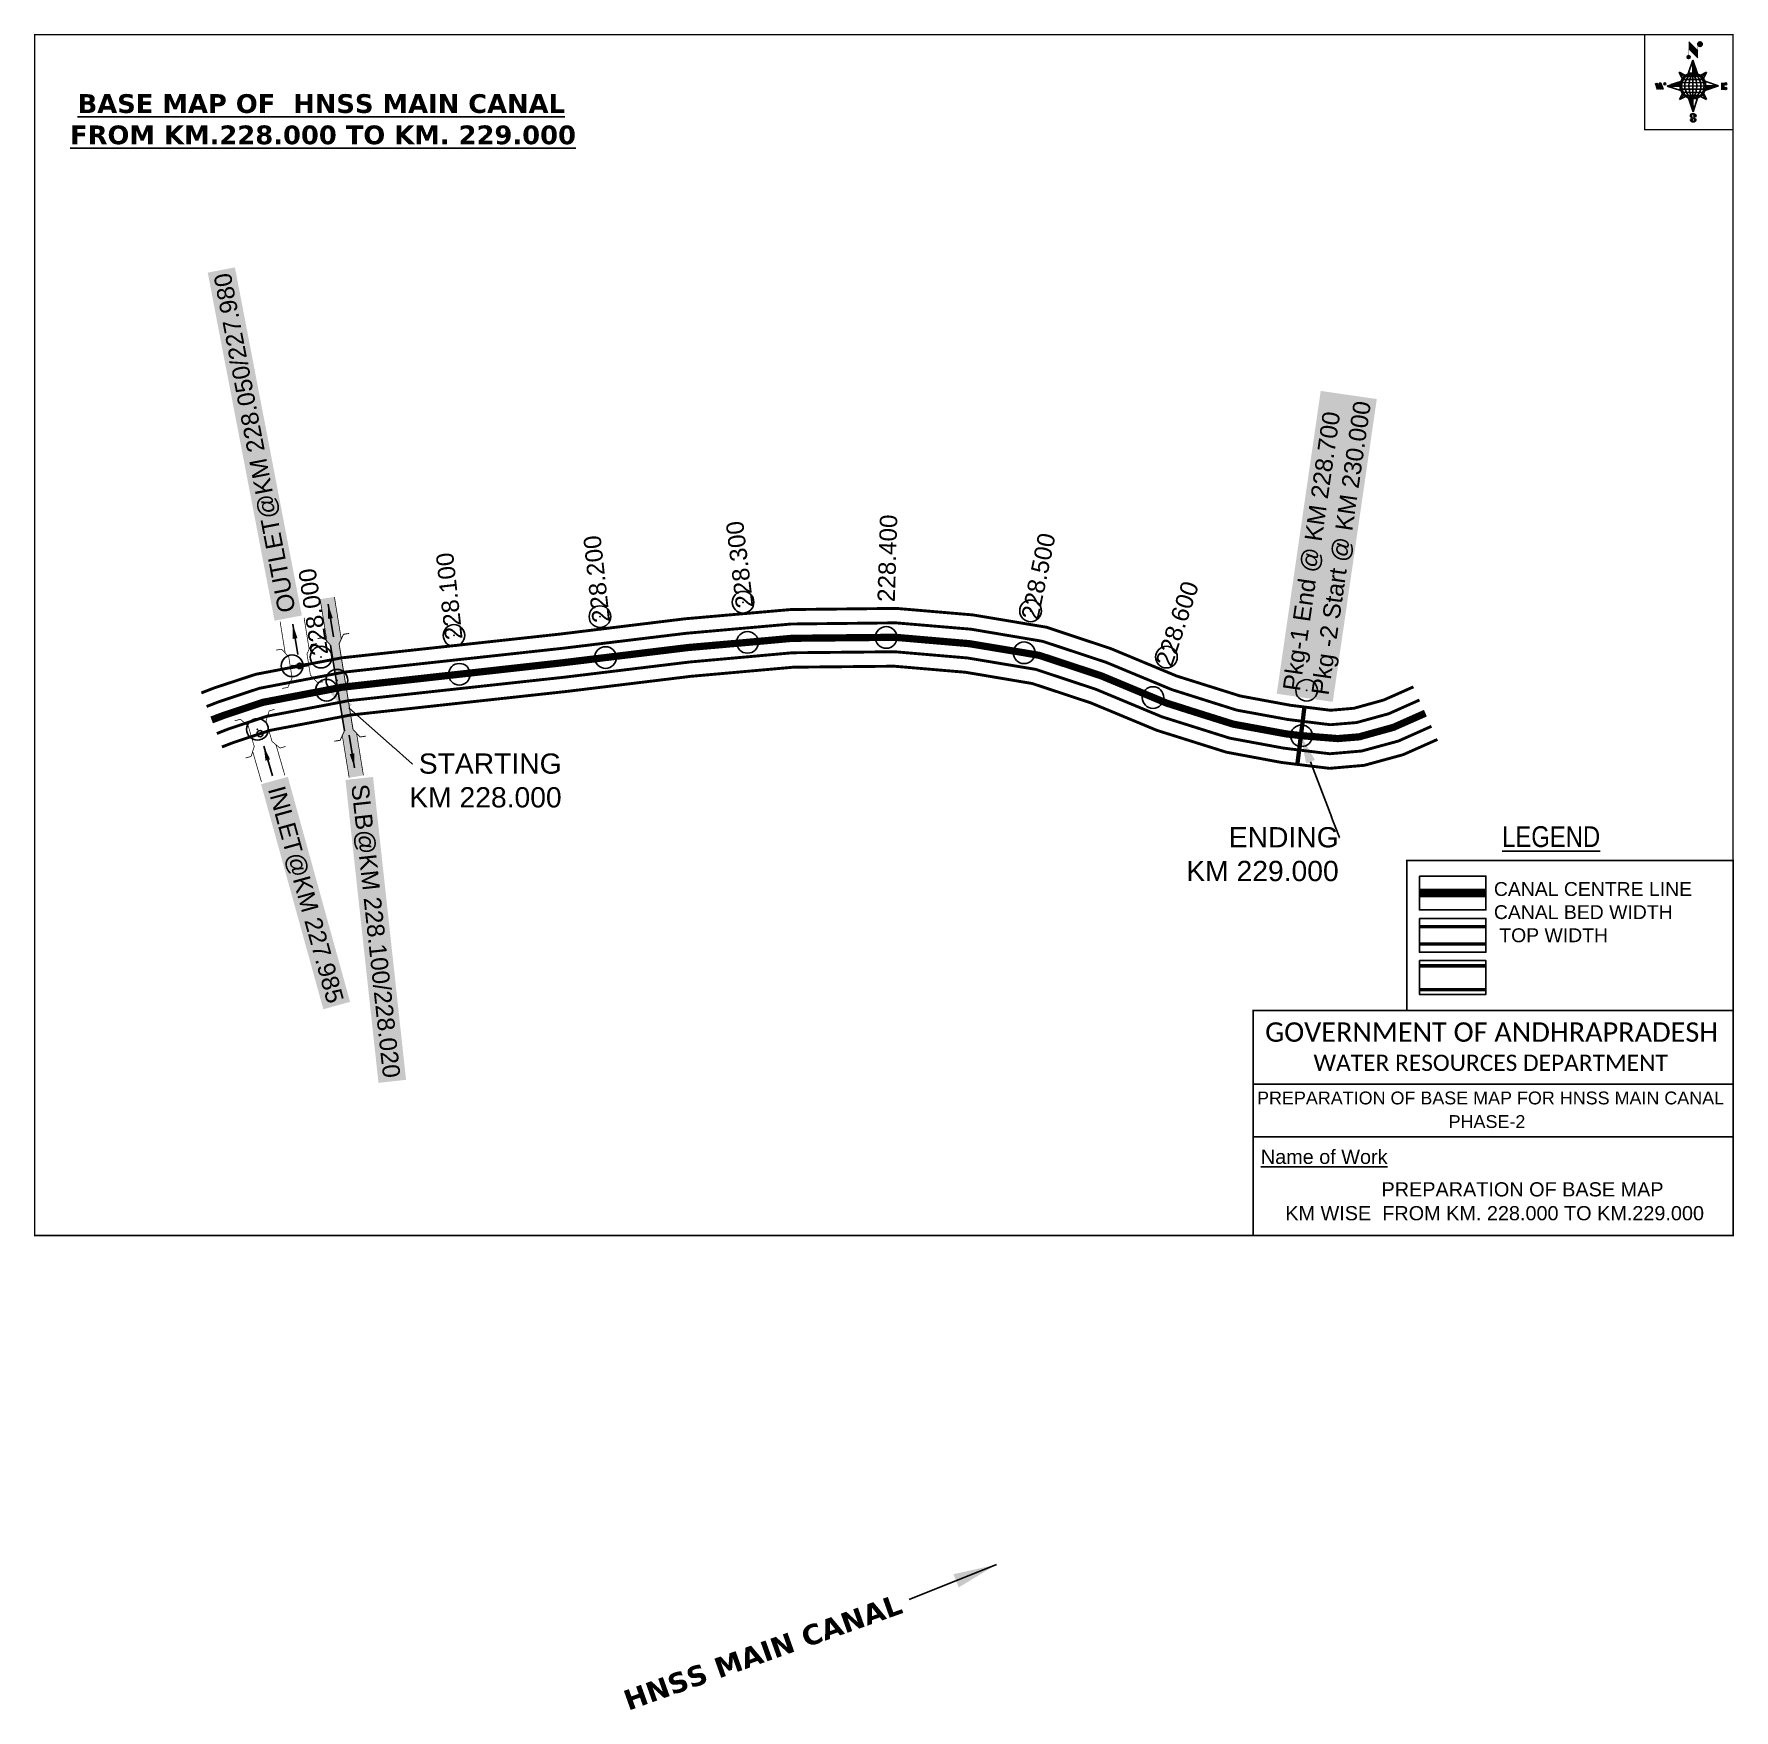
# Model space of a CAD drawing. Header units: inches. Extents: x 750442 to 751619, y 1628387 to 1629547.
import ezdxf
from ezdxf import colors
from ezdxf.entities.mleader import LeaderData, LeaderLine
from ezdxf.enums import TextEntityAlignment as Align
from ezdxf.math import Vec2, Vec3

# ---------------------------------------------------------------- set-up
doc = ezdxf.new("R2010")
doc.units = ezdxf.units.IN
doc.header["$LTSCALE"] = 15
doc.header["$MEASUREMENT"] = 0
doc.header["$PDMODE"] = 32
doc.header["$PDSIZE"] = 15
doc.linetypes.add('ACAD_ISO02W100', pattern=[15, 12, -3])
doc.linetypes.add('HIDDEN2', pattern=[0.1875, 0.125, -0.0625])
for name, color, linetype in [('AQUADUCT', 1, 'Continuous'), ('bord', 1, 'Continuous'), ('CANAL1', 7, 'Continuous'), ('CSMark', 72, 'Continuous'), ('DCBMS', 232, 'Continuous'), ('PAGE', 7, 'Continuous'), ('STRUCTURE', 5, 'Continuous'), ('TEXT', 6, 'Continuous')]:
    doc.layers.add(name, color=color, linetype=linetype)
doc.styles.add('ARIALN', font='ARIALN.TTF')
doc.styles.get("Standard").update_dxf_attribs({"font": 'arial.ttf'})
doc.dimstyles.get("Standard").update_dxf_attribs({"dimtxt": 20, "dimasz": 0.18, "dimexe": 0.18, "dimexo": 0.0625, "dimgap": 0.09, "dimtad": 0, "dimtih": 1, "dimtoh": 1, "dimdec": 4, "dimzin": 0, "dimdsep": 46, "dimtxsty": 'Standard', "dimcen": 0.09, "dimadec": 0, "dimazin": 0, "dimtfac": 1, "dimtdec": 4, "dimtofl": 0, "dimtmove": 0, "dimatfit": 3, "dimfxl": 1, "dimtolj": 1, "dimtzin": 0, "dimarcsym": 0})
pattern_1 = [(267.297113149, (-8720374.938, 50637915.138), (10.5367255337, -0.497431438), [])]
pattern_2 = [(357.297113149, (-8720374.938, 50637915.138), (0.497431438, 10.5367255337), [])]

# ---------------------------------------------------------------- blocks, each defined once
blk = doc.blocks.new('*X26')
at = {"color": 0, "linetype": 'Continuous'}
for p, q in [((6321.6, 240.5), (6322.3, 241.2)), ((6321.6, 240.3), (6322.3, 241)), ((6321.6, 240.1), (6322.3, 240.8)), ((6321.6, 239.9), (6322.4, 240.7)), ((6321.6, 239.8), (6322.4, 240.6)), ((6321.6, 239.6), (6322.5, 240.5)), ((6321.6, 239.4), (6322.5, 240.3)), ((6321.6, 239.2), (6322.6, 240.2)), ((6321.7, 239.1), (6322.6, 240.1)), ((6321.8, 240.8), (6322.4, 241.4)), ((6321.8, 239), (6322.7, 240)), ((6321.8, 239), (6322.8, 239.9)), ((6321.9, 238.9), (6322.9, 239.8)), ((6322, 238.8), (6323, 239.7)), ((6322.1, 241.3), (6322.4, 241.6)), ((6322.1, 238.7), (6323.1, 239.6)), ((6322.2, 238.6), (6323.1, 239.6)), ((6322.3, 238.5), (6323.2, 239.5)), ((6322.4, 238.5), (6323.3, 239.4)), ((6322.5, 238.4), (6323.4, 239.3)), ((6322.7, 238.4), (6323.6, 239.3)), ((6322.8, 238.3), (6323.7, 239.2)), ((6322.9, 238.3), (6323.8, 239.1)), ((6323.1, 238.2), (6323.9, 239.1)), ((6323.2, 238.2), (6324, 239)), ((6323.3, 238.2), (6324.2, 239)), ((6323.5, 238.1), (6324.3, 238.9)), ((6323.7, 238.1), (6324.4, 238.9)), ((6323.8, 238.1), (6324.6, 238.8)), ((6324.1, 238.2), (6324.7, 238.8)), ((6324.3, 238.3), (6324.9, 238.8)), ((6324.6, 238.3), (6325.1, 238.8)), ((6324.8, 238.4), (6325.2, 238.8)), ((6325.1, 238.5), (6325.4, 238.8)), ((6325.4, 238.6), (6325.6, 238.8))]:
    blk.add_line(p, q, dxfattribs=at)
blk = doc.blocks.new('*X25')
at = {"color": 0, "linetype": 'Continuous'}
for p, q in [((6324.4, 240.3), (6324.5, 240.4)), ((6324.6, 240.3), (6324.8, 240.5)), ((6324.7, 240.2), (6325, 240.5)), ((6324.8, 240.2), (6325.2, 240.6)), ((6325, 240.1), (6325.5, 240.6)), ((6325.1, 240.1), (6325.6, 240.6)), ((6325.2, 240), (6325.8, 240.6)), ((6325.3, 240), (6326, 240.6)), ((6325.4, 239.9), (6326.1, 240.6)), ((6325.5, 239.8), (6326.2, 240.5)), ((6325.6, 239.8), (6326.3, 240.5)), ((6325.7, 239.7), (6326.5, 240.4)), ((6325.9, 239.6), (6326.6, 240.3)), ((6326, 239.5), (6326.7, 240.3)), ((6326, 239.4), (6326.8, 240.2)), ((6326.1, 239.3), (6327, 240.2)), ((6326.2, 239.3), (6327.1, 240.1)), ((6326.3, 239.2), (6327.1, 240)), ((6326.4, 239.1), (6327.2, 239.9)), ((6326.5, 239), (6327.3, 239.8)), ((6326.5, 238.9), (6327.4, 239.7)), ((6326.6, 238.8), (6327.5, 239.6)), ((6326.7, 238.7), (6327.5, 239.5)), ((6326.8, 238.6), (6327.6, 239.4)), ((6326.8, 238.5), (6327.7, 239.3)), ((6326.8, 236.5), (6327.4, 237)), ((6326.9, 238.3), (6327.8, 239.2)), ((6326.9, 238.2), (6327.9, 239.1)), ((6326.9, 236.8), (6327.6, 237.4)), ((6327, 238.1), (6327.8, 239)), ((6327, 237.9), (6327.8, 238.8)), ((6327, 237.8), (6327.8, 238.6)), ((6327, 237.6), (6327.8, 238.4)), ((6327, 237.4), (6327.8, 238.2)), ((6327, 237.3), (6327.8, 238)), ((6327, 237.1), (6327.8, 237.9))]:
    blk.add_line(p, q, dxfattribs=at)
blk = doc.blocks.new('H')
at = {"layer": 'bord', "extrusion": (0.000427885, 0.004792, 0.999988)}
h = blk.add_hatch(dxfattribs=at)
h.set_pattern_fill('LINE', color=8, scale=84.387686, angle=-2.7029, style=0)
h.set_pattern_definition(pattern_2)
h.paths.add_polyline_path([(-492, 786, -0.090992), (-448, 775), (-486, 912)])
h = blk.add_hatch(dxfattribs=at)
h.set_pattern_fill('LINE', color=8, scale=84.387686, angle=-92.7029, style=0)
h.set_pattern_definition(pattern_1)
h.paths.add_polyline_path([(-625, 665, -0.090992), (-615, 710), (-751, 671)])
h = blk.add_hatch(dxfattribs=at)
h.set_pattern_fill('LINE', color=8, scale=84.387686, angle=-2.7029, style=0)
h.set_pattern_definition(pattern_2)
h.paths.add_polyline_path([(-504, 533, -0.090992), (-549, 543), (-510, 406)])
h = blk.add_hatch(dxfattribs=at)
h.set_pattern_fill('LINE', color=8, scale=84.387686, angle=-92.7029, style=0)
h.set_pattern_definition(pattern_1)
h.paths.add_polyline_path([(-246, 647), (-372, 653, -0.090992), (-382, 609)])
for p, q in [((-519, 1020, -1217), (-435, 927, -1216)), ((-516, 1087, -1217), (-432, 994, -1217)), ((-538, 774, -1216), (-487, 906, -1216)), ((-487, 906, -1216), (-493, 780, -1216)), ((-487, 906, -1216), (-448, 769, -1216)), ((-865, 701, -1215), (-847, 638, -1215)), ((-847, 700, -1215), (-829, 637, -1215)), ((-829, 699, -1215), (-811, 636, -1215)), ((-829, 699, -1215), (-811, 698, -1215)), ((-811, 698, -1215), (-794, 635, -1215)), ((-752, 665, -1215), (-615, 704, -1215)), ((-627, 794, -1216), (-567, 760, -1216)), ((-627, 794, -1216), (-584, 747, -1215)), ((-599, 731, -1215), (-627, 794, -1216)), ((-421, 753, -1216), (-359, 781, -1216)), ((-359, 781, -1216), (-405, 739, -1216)), ((-359, 781, -1216), (-392, 721, -1215)), ((-379, 693, -1215), (-246, 641, -1215)), ((-213, 669, -1215), (-217, 601, -1215)), ((-752, 665, -1215), (-625, 659, -1215)), ((-619, 614, -1215), (-752, 665, -1215)), ((-639, 526, -1214), (-606, 585, -1215)), ((-639, 526, -1214), (-593, 568, -1215)), ((-577, 553, -1215), (-639, 526, -1214)), ((-511, 400, -1214), (-549, 537, -1214)), ((-460, 533, -1215), (-511, 400, -1214)), ((-505, 527, -1214), (-511, 400, -1214)), ((-371, 513, -1214), (-431, 546, -1215)), ((-371, 513, -1214), (-414, 560, -1215)), ((-399, 576, -1215), (-371, 513, -1214)), ((-246, 641, -1215), (-383, 603, -1215)), ((-373, 647, -1215), (-246, 641, -1215)), ((-197, 600, -1215), (-194, 668, -1215))]:
    blk.add_line(p, q, dxfattribs=at)
at = {"layer": 'bord', "color": 8, "linetype": 'ByBlock', "extrusion": (0.000427885, 0.004792, 0.999988)}
for p, q in [((-375, 679, -1215), (-620, 691, -1215)), ((-386, 711, -1215), (-605, 722, -1215)), ((-411, 744, -1216), (-578, 752, -1216)), ((-493, 780, -1216), (-505, 527, -1214)), ((-373, 647, -1215), (-625, 659, -1215)), ((-378, 616, -1215), (-623, 628, -1215)), ((-392, 585, -1215), (-611, 595, -1215)), ((-420, 555, -1215), (-587, 562, -1215))]:
    blk.add_line(p, q, dxfattribs=at)
at = {"layer": 'bord', "extrusion": (0.000427885, 0.004792, 0.999988), "elevation": -1212}
for points, const_width in [([(-522, 960), (-516, 1093)], 1.61), ([(-434, 933), (-428, 1066)], 1.61), ([(-870, 707), (-846, 706)], 0.642), ([(-829, 643), (-821, 678)], 0.642), ([(-793, 641), (-782, 694)], 0.642), ([(-223, 676), (-174, 673)], 0.706), ([(-829, 643), (-855, 644)], 0.642), ([(-811, 642), (-784, 641)], 0.642), ([(-177, 605), (-226, 607)], 0.706), ([(-195, 645), (-185, 644)], 0.706)]:
    blk.add_lwpolyline(points, dxfattribs=dict(at, const_width=const_width))
for points, const_width in [([(-414, 1073, 1), (-398, 1058, 1)], 22.3), ([(-530, 950, 1), (-520, 939, 1)], 14.8), ([(-776, 697, 1), (-769, 690, 1)], 8.9), ([(-180, 618, 1), (-173, 611, 1)], 9.79), ([(-178, 667, 1), (-171, 660, 1)], 9.79), ([(-490, 362, 1), (-498, 369, 1)], 11.1), ([(-525, 322, 1), (-533, 329, 1)], 11.1)]:
    blk.add_lwpolyline(points, format="xyb", close=True, dxfattribs=dict(at, const_width=const_width))
for points in [[(-537, 317), (-531, 310), (-520, 307), (-505, 307), (-494, 310), (-486, 318), (-487, 326), (-491, 333), (-494, 336), (-503, 341), (-522, 347), (-530, 352), (-534, 355), (-537, 363), (-537, 373), (-530, 381), (-520, 384), (-504, 384), (-493, 380), (-487, 373)], [(-522, 348), (-526, 354), (-528, 361), (-528, 371), (-526, 375), (-521, 381), (-515, 384)], [(-505, 307), (-499, 312), (-497, 319), (-497, 327), (-501, 335), (-509, 343)]]:
    blk.add_lwpolyline(points, dxfattribs=at)
at = {"layer": 'bord', "extrusion": (0.000427885, 0.004792, 0.999988)}
for centre, radius in [((-406, 1065, -1212), 22.3), ((-525, 944, -1212), 14.8), ((-773, 694, -1212), 8.9), ((-498, 659, -1212), 127), ((-177, 615, -1212), 9.79), ((-174, 663, -1212), 9.79), ((-494, 365, -1212), 11.1), ((-529, 325, -1212), 11.1)]:
    blk.add_circle(centre, radius, dxfattribs=at)
at = {"layer": 'bord', "color": 8, "linetype": 'ByBlock', "extrusion": (0.000427885, 0.004792, 0.999988)}
for centre, radius, start, end in [((-482, 658, -1212), 128, 94.9254, 259.6691), ((-437, 656, -1212), 141, 113.2864, 241.308), ((-316, 651, -1212), 222, 142.5892, 212.0053), ((-560, 662, -1212), 141, 293.2864, 61.308), ((-681, 668, -1212), 222, 322.5892, 32.0053), ((-515, 660, -1212), 128, 274.9254, 79.6691)]:
    blk.add_arc(centre, radius, start, end, dxfattribs=at)
at = {"layer": 'bord', "extrusion": (0.000427885, 0.004792, 0.999988)}
for points in [[(-516, 1093, -1212), (-431, 1000, -1212), (-519, 1026, -1212), (-434, 933, -1212)], [(-864, 707, -1212), (-846, 706, -1212), (-846, 644, -1212), (-829, 643, -1212)], [(-829, 705, -1212), (-811, 704, -1212), (-811, 642, -1212), (-793, 641, -1212)], [(-193, 674, -1212), (-197, 606, -1212), (-213, 675, -1212), (-216, 607, -1212)]]:
    blk.add_solid(points, dxfattribs=at)
at = {"layer": 'bord', "extrusion": (0.000427885, 0.004792, 0.999988), "xscale": 7.977342409717546, "yscale": 7.977342408231451, "zscale": 7.977342408476333, "rotation": 138.0840426661453}
for name, p in [('*X25', (38301, -31929, -1212)), ('*X26', (38314, -31951, -1212))]:
    blk.add_blockref(name, p, dxfattribs=at)
blk = doc.blocks.new('IN')
at = {"layer": 'STRUCTURE', "color": 190, "const_width": 0.5}
for points in [[(763895.1, 1696672), (763895.1, 1696668), (763889.1, 1696664), (763881.7, 1696664), (763874.3, 1696664), (763868.3, 1696668), (763868.3, 1696672)], [(763871.3, 1696666), (763849.3, 1696666)], [(763871.3, 1696649.2), (763849.3, 1696649.2)], [(763868.3, 1696643.2), (763868.3, 1696647.2), (763874.3, 1696651.2), (763881.7, 1696651.2), (763881.7, 1696651.2), (763881.7, 1696651.2), (763889.1, 1696651.2), (763895.1, 1696647.2), (763895.1, 1696643.2)]]:
    blk.add_lwpolyline(points, dxfattribs=at)
at = {"layer": 'STRUCTURE', "color": 0}
blk.add_circle((763881.7, 1696657.6), 2.11, dxfattribs=at)
blk.add_leader([(763872.7, 1696657.6), (763851.2, 1696657.6)], dimstyle='Standard', override={"dimasz": 10, "dimgap": 0.09, "dimtad": 0}, dxfattribs=at)
blk = doc.blocks.new('OT')
at = {"layer": 'STRUCTURE', "color": 190}
for points, const_width in [([(769775.2, 1706601.8), (769775.2, 1706597.8), (769769.2, 1706593.8), (769761.8, 1706593.8), (769754.4, 1706593.8), (769748.4, 1706597.8), (769748.4, 1706601.8)], 0.5), ([(769751.4, 1706595.8), (769729.4, 1706595.8)], 0.5), ([(769761.8, 1706593.8), (769761.8, 1706581)], 2.5), ([(769751.4, 1706579), (769729.4, 1706579)], 0.5), ([(769748.4, 1706573), (769748.4, 1706577), (769754.4, 1706581), (769761.8, 1706581), (769761.8, 1706581), (769761.8, 1706581), (769769.2, 1706581), (769775.2, 1706577), (769775.2, 1706573)], 0.5)]:
    blk.add_lwpolyline(points, dxfattribs=dict(at, const_width=const_width))
at = {"layer": 'STRUCTURE', "color": 0}
blk.add_circle((769761.8, 1706587.4), 1.87, dxfattribs=at)
blk.add_leader([(769732.6, 1706587.4), (769753.8, 1706587.4)], dimstyle='Standard', override={"dimasz": 10, "dimgap": 0.09, "dimtad": 0}, dxfattribs=at)
blk = doc.blocks.new('SLB')
at = {"layer": 'STRUCTURE'}
h = blk.add_hatch(dxfattribs=at)
h.set_pattern_fill('DOTS', color=6, scale=20, angle=320.3722, style=0)
h.set_pattern_definition([(320.372247934, (-159.4327, -72.9564), (1.2786241598, 0.5641323054), [0, -1.25])])
h.paths.add_polyline_path([(769699.5, 1706871.1), (769699.5, 1706861.1), (769729.1, 1706861.1), (769732.1, 1706863.1), (769792.1, 1706863.1), (769795.1, 1706861.1), (769824.7, 1706861.1), (769824.7, 1706871.1), (769795.1, 1706871.1), (769792.1, 1706869.1), (769732.1, 1706869.1), (769729.1, 1706871.1)])
at = {"layer": 'STRUCTURE', "color": 6, "linetype": 'ACAD_ISO02W100', "ltscale": 0.5, "const_width": 0.5}
for points in [[(769699.5, 1706871.1), (769729.1, 1706871.1)], [(769795.1, 1706871.1), (769824.7, 1706871.1)], [(769699.5, 1706861.1), (769729.1, 1706861.1)], [(769795.1, 1706861.1), (769824.7, 1706861.1)]]:
    blk.add_lwpolyline(points, dxfattribs=at)
at = {"layer": 'STRUCTURE', "color": 6, "const_width": 0.628}
for points in [[(769726.1, 1706877.1), (769726.1, 1706873.1), (769732.1, 1706869.1), (769792.1, 1706869.1), (769798.1, 1706873.1), (769798.1, 1706877.1)], [(769726.1, 1706855.1), (769726.1, 1706859.1), (769732.1, 1706863.1), (769792.1, 1706863.1), (769798.1, 1706859.1), (769798.1, 1706855.1)]]:
    blk.add_lwpolyline(points, dxfattribs=at)
at = {"layer": 'STRUCTURE', "color": 6}
blk.add_lwpolyline([(769732.1, 1706863.1), (769792.1, 1706863.1)], dxfattribs=at)
blk.add_lwpolyline([(769732.1, 1706863.1), (769792.1, 1706863.1)], dxfattribs=at)
at = {"layer": 'STRUCTURE', "color": 0}
blk.add_circle((769762.1, 1706866.1), 1.24, dxfattribs=at)
for points in [[(769703.8, 1706866), (769726.7, 1706866)], [(769818.6, 1706865.8), (769795.7, 1706865.8)]]:
    blk.add_leader(points, dimstyle='Standard', override={"dimasz": 10, "dimgap": 0.09, "dimtad": 0}, dxfattribs=at)

msp = doc.modelspace()

# ---------------------------------------------------------------- linework, layer by layer
at = {"layer": 'CANAL1', "color": 200, "const_width": 2}
for points in [[(750558.2, 1629091.2), (750566.9, 1629094.6), (750595.8, 1629104.1), (750655.4, 1629115.5), (750806.1, 1629131.9), (750892.8, 1629142.5), (750965.9, 1629148.9), (751039.1, 1629149.7), (751092, 1629145.2), (751142.9, 1629136.7), (751187.7, 1629121.8), (751233.1, 1629102.9), (751277, 1629089.1), (751311.6, 1629082.7), (751339.6, 1629079.2), (751355.8, 1629080.6), (751376.4, 1629086.3), (751396.9, 1629095.4)], [(750572.4, 1629053.8), (750580.4, 1629056.9), (750605.8, 1629065.3), (750661.4, 1629075.9), (750810.7, 1629092.2), (750897, 1629102.7), (750967.8, 1629109), (751037.6, 1629109.7), (751087, 1629105.5), (751133.2, 1629097.7), (751173.7, 1629084.3), (751219.4, 1629065.3), (751267.4, 1629050.2), (751305.5, 1629043.1), (751338.8, 1629039), (751362.9, 1629041.1), (751389.9, 1629048.5), (751413.5, 1629059)]]:
    msp.add_lwpolyline(points, dxfattribs=at)
at = {"layer": 'CANAL1', "color": 5, "const_width": 2}
for points in [[(750561.8, 1629081.8), (750570.3, 1629085.1), (750598.3, 1629094.4), (750656.9, 1629105.6), (750807.3, 1629122), (750893.9, 1629132.5), (750966.4, 1629138.9), (751038.7, 1629139.7), (751090.8, 1629135.3), (751140.4, 1629126.9), (751184.2, 1629112.4), (751229.7, 1629093.5), (751274.6, 1629079.3), (751310.1, 1629072.8), (751339.4, 1629069.2), (751357.6, 1629070.7), (751379.8, 1629076.8), (751401.1, 1629086.3)], [(750568.9, 1629063.1), (750577, 1629066.3), (750603.3, 1629075), (750659.9, 1629085.8), (750809.5, 1629102.1), (750896, 1629112.6), (750967.3, 1629119), (751038, 1629119.7), (751088.3, 1629115.4), (751135.6, 1629107.5), (751177.2, 1629093.7), (751222.8, 1629074.7), (751269.8, 1629059.9), (751307.1, 1629053), (751339, 1629049.1), (751361.1, 1629051), (751386.5, 1629057.9), (751409.4, 1629068.1)]]:
    msp.add_lwpolyline(points, dxfattribs=at)
at = {"layer": 'CANAL1', "color": 1, "linetype": 'HIDDEN2', "ltscale": 8, "const_width": 5}
msp.add_lwpolyline([(750565.3, 1629072.5), (750573.7, 1629075.7), (750600.8, 1629084.7), (750655.2, 1629095.1), (750808.4, 1629112.1), (750894.9, 1629122.6), (750936.1, 1629126.2), (750966.9, 1629129), (751038.3, 1629129.7), (751089.5, 1629125.3), (751127.5, 1629119), (751138, 1629117.2), (751180.7, 1629103.1), (751226.3, 1629084.1), (751245.5, 1629078), (751245.8, 1629077.9), (751272.2, 1629069.6), (751308.6, 1629062.9), (751319.5, 1629061.6), (751344.5, 1629059.6), (751359.3, 1629060.8), (751383.1, 1629067.4), (751405.2, 1629077.2)], dxfattribs=at)
at = {"layer": 'CANAL1', "color": 84, "const_width": 3}
msp.add_lwpolyline([(751321.5, 1629081.5), (751316.6, 1629041.8)], dxfattribs=at)
at = {"layer": 'CANAL1', "color": 1, "linetype": 'HIDDEN2', "ltscale": 100, "const_width": 6, "elevation": -0.4}
msp.add_lwpolyline([(751447.1, 1628952.8), (751401.1, 1628952.8)], dxfattribs=at)
at = {"layer": 'CANAL1', "color": 5, "const_width": 2.4, "elevation": -0.4}
for points in [[(751447.1, 1628929.5), (751401.1, 1628929.5)], [(751447.1, 1628917.5), (751401.1, 1628917.5)]]:
    msp.add_lwpolyline(points, dxfattribs=at)
at = {"layer": 'CANAL1', "color": 200, "const_width": 2.4, "elevation": -0.4}
for points in [[(751447.1, 1628902.3), (751401.1, 1628902.3)], [(751447.1, 1628885.8), (751401.1, 1628885.8)]]:
    msp.add_lwpolyline(points, dxfattribs=at)
at = {"layer": 'CSMark', "color": 2}
for p in [(750933, 1629154), (750834, 1629144), (751132, 1629148), (750733, 1629131), (750641, 1629116), (751226, 1629116), (750621, 1629110), (750652, 1629100), (751323, 1629093), (750597, 1629066)]:
    msp.add_point(p, dxfattribs=at)
at = {"layer": 'CSMark', "color": 3}
for p in [(750936.1, 1629126.2), (751032.1, 1629129.6), (750837.9, 1629115.7), (751127.5, 1629119), (750736.7, 1629104.1), (750644.8, 1629093.1), (751216.7, 1629088), (751319.5, 1629061.6)]:
    msp.add_point(p, dxfattribs=at)
at = {"layer": 'PAGE', "const_width": 1}
msp.add_lwpolyline([(750442.9, 1628715.7), (751618.1, 1628715.7), (751618.1, 1629546.7), (750442.9, 1629546.7), (750442.9, 1628715.7)], dxfattribs=at)
at = {"layer": 'PAGE'}
for points, const_width in [([(751618.1, 1629546.7), (751557, 1629546.7), (751557, 1629481), (751618.1, 1629481)], 1), ([(751392.3, 1628975.2), (751618.1, 1628975.2), (751618.1, 1628871.4), (751392.3, 1628871.4)], 1.2), ([(751286, 1628871.4), (751618.1, 1628871.4), (751618.1, 1628715.7), (751286, 1628715.7)], 1.2)]:
    msp.add_lwpolyline(points, close=True, dxfattribs=dict(at, const_width=const_width))
at = {"layer": 'PAGE', "elevation": -0.4}
for points in [[(751401.1, 1628964.5), (751447.1, 1628964.5), (751447.1, 1628941), (751401.1, 1628941)], [(751401.1, 1628935.2), (751447.1, 1628935.2), (751447.1, 1628911.7), (751401.1, 1628911.7)], [(751401.1, 1628906), (751447.1, 1628906), (751447.1, 1628882.5), (751401.1, 1628882.5)]]:
    msp.add_lwpolyline(points, close=True, dxfattribs=at)
at = {"layer": 'PAGE'}
for points in [[(751286, 1628820.4), (751618.1, 1628820.4)], [(751286, 1628784), (751618.1, 1628784)]]:
    msp.add_lwpolyline(points, dxfattribs=at)

# ---------------------------------------------------------------- block references
at = {"layer": 'AQUADUCT', "color": 1, "xscale": 0.0703495379661093, "yscale": 0.07034953800030053, "zscale": 0.07034953795990817, "rotation": 3.078330607406165}
msp.add_blockref('H', (751627.8, 1629467.3, 85.4), dxfattribs=at)
at = {"layer": 'STRUCTURE', "color": 0}
for name, p, rotation in [('SLB', (-1057638.5, 2114892.3), 279.2369824662903), ('OT', (-1056775, 2117244), 279.1643220922021), ('IN', (2592772.7, 1367227.6), 106.1490881823909)]:
    msp.add_blockref(name, p, dxfattribs=dict(at, rotation=rotation))

# ---------------------------------------------------------------- texts
at = {"layer": 'CANAL1', "insert": (750848, 1628399.6), "char_height": 14, "width": 205.129, "attachment_point": 1, "rotation": 19.5993}
msp.add_mtext('\\pi0.96322;{\\fVerdana|b1|i0|c0|p34;HNSS MAIN CANAL}', dxfattribs=at)
at = {"layer": 'CSMark', "color": 1}
for s, rotation, p in [('228.300', 96.9364, (750934.3, 1629149.9)), ('228.400', 88.2799, (751032, 1629154.1)), ('228.200', 96.3167, (750835, 1629139.9)), ('228.500', 78.3915, (751131.3, 1629142.2)), ('228.100', 96.3167, (750733, 1629128)), ('228.000', 98.524, (750640.1, 1629117.3)), ('228.600', 71.6669, (751223.9, 1629110.3))]:
    msp.add_text(s, height=12, rotation=rotation, dxfattribs=at).set_placement(p, align=Align.MIDDLE_LEFT)
at = {"layer": 'PAGE', "extrusion": (0.000201441, 0.004807, 0.999988), "style": 'ARIALN'}
msp.add_text('%%ULEGEND', height=14.4, rotation=359.9999, dxfattribs=at).set_placement((751492.2, 1628972.2, 7981.7), align=Align.MIDDLE)
at = {"layer": 'PAGE', "extrusion": (0.000201441, 0.004807, 0.999988)}
for s, height, p in [('PREPARATION OF BASE MAP FOR HNSS MAIN CANAL', 8.878, (751288.7, 1628786.9, 7980.7)), ('%%UName of Work', 9.822, (751291.3, 1628745.7, 7979.4))]:
    msp.add_text(s, height=height, rotation=359.9999, dxfattribs=at).set_placement(p)
for s, height, p in [('PHASE-2', 8.88, (751447.8, 1628775, 7980.7)), ('PREPARATION OF BASE MAP', 9.822, (751472.4, 1628728.1, 7979.5)), ('KM WISE  FROM KM. 228.000 TO KM.229.000', 9.822, (751453.1, 1628711.6, 7979.5))]:
    msp.add_text(s, height=height, rotation=359.9999, dxfattribs=at).set_placement(p, align=Align.MIDDLE_CENTER)
at = {"layer": 'PAGE', "extrusion": (0.000201441, 0.004807, 0.999988), "attachment_point": 1, "text_direction": (1, -1e-06, -0.000201)}
for s, insert, char_height, width in [('CANAL CENTRE LINE CANAL BED WIDTH {\\H2.3717x; }\\P TOP WIDTH{\\H1.9152x; }', (751452.6, 1628960.3, -0.4), 9.6, 168.926), ('\\pi3.5885;{\\fCalibri|b0|i0|c0|p34;\\H1.3333x;GOVERNMENT OF ANDHRAPRADESH\\P\\pi37.073;\\H0.83998x;WATER RESOURCES DEPARTMENT}', (751290.7, 1628863.2, -1.3), 10.059, 321.276)]:
    msp.add_mtext(s, dxfattribs=dict(at, insert=insert, char_height=char_height, width=width))
at = {"layer": 'STRUCTURE', "color": 5, "char_height": 12, "attachment_point": 1, "bg_fill": 1, "box_fill_scale": 1.3, "bg_fill_color": 7, "bg_fill_true_color": 16777215, "bg_fill_transparency": 4390977}
for s, insert, width, rotation in [('\\pi0.46518;OUTLET@KM 228.050/227.980', (750611.7, 1629145.4), 238.123, 100.8743), ('Pkg-1 End @ KM 228.700\\PPkg -2 Start @ KM 230.000', (751306.4, 1629093.7), 204.562, 81.7355), ('\\pi0.84172;INLET@KM 227.985', (750615.5, 1629028.7), 154.376, 285.4637), ('\\pi0.43653;SLB@KM 228.100/228.020', (750673.8, 1629029.1), 203.678, 276.2205)]:
    msp.add_mtext(s, dxfattribs=dict(at, insert=insert, width=width, rotation=rotation))
at = {"layer": 'TEXT', "color": 1, "insert": (750450.8, 1629505.6), "char_height": 13, "width": 379.826, "attachment_point": 1}
msp.add_mtext('\\pi21.755;{\\fVerdana|b1|i0|c0|p34;\\LBASE MAP OF  HNSS MAIN CANAL \\P\\pi16.508;FROM KM.228.000 TO KM. 229.000}', dxfattribs=at)

# ---------------------------------------------------------------- leaders
at = {"layer": 'CANAL1'}
msp.add_leader([(751108.3, 1628487.9), (751048, 1628463.7)], dimstyle='Standard', override={"dimasz": 30, "dimgap": 0.09, "dimtad": 0}, dxfattribs=at)

# ---------------------------------------------------------------- next in the draw order: leaders
at = {"layer": 'DCBMS', "color": 5}
ml = msp.add_multileader_mtext('Standard', dxfattribs=at)
ml.set_content('STARTING \\PKM 228.000', color=5)
ml.set_leader_properties()
ml.build(insert=Vec2(0, 0))
ml.multileader.update_dxf_attribs({"dogleg_length": 0.36, "arrow_head_size": 20})
ctx = ml.context
ctx.base_point, ctx.char_height, ctx.arrow_head_size, ctx.landing_gap_size, ctx.plane_origin = Vec3(750704.3, 1629042.2), 14, 20, 0.09, Vec3(750848, 1629254.5)
ctx.text_align_type = 2
notes = []
notes.append((ctx, [(1, (1, 1, 0), (750704, 1629042.2), (1, 0), 0.36, [(0, [(750645.2, 1629094)], 0, [])])]))
ctx.mtext.insert, ctx.mtext.width, ctx.mtext.alignment, ctx.mtext.flow_direction = Vec3(750807.5, 1629049.3), 109.049, 3, 5
ctx.mtext.has_bg_fill, ctx.mtext.bg_color, ctx.mtext.bg_scale_factor, ctx.mtext.bg_transparency, ctx.mtext.use_window_bg_color = 1, -1027028792, 1.5, 0, 1
ml = msp.add_multileader_mtext('Standard', dxfattribs=at)
ml.set_content('ENDING \\PKM 229.000', color=5)
ml.set_leader_properties()
ml.build(insert=Vec2(0, 0))
ml.multileader.update_dxf_attribs({"dogleg_length": 0.36, "arrow_head_size": 20})
ctx = ml.context
ctx.base_point, ctx.char_height, ctx.arrow_head_size, ctx.landing_gap_size, ctx.plane_origin = Vec3(751242, 1628991.1), 14, 20, 0.09, Vec3(751385.7, 1629203.5)
ctx.text_align_type = 2
notes.append((ctx, [(0, (1, 1, 0), (751345.7, 1628991.1), (-1, 0), 0.36, [(0, [(751318.6, 1629062.3)], 0, [])])]))
ctx.mtext.insert, ctx.mtext.width, ctx.mtext.alignment, ctx.mtext.flow_direction = Vec3(751345.2, 1628998.3), 109.049, 3, 5
ctx.mtext.has_bg_fill, ctx.mtext.bg_color, ctx.mtext.bg_scale_factor, ctx.mtext.bg_transparency, ctx.mtext.use_window_bg_color = 1, -1027028792, 1.5, 0, 1
for ctx, leaders in notes:
    for number, flags, end, landing, length, lines in leaders:
        leader = LeaderData()
        leader.index, (leader.has_last_leader_line, leader.has_dogleg_vector, leader.attachment_direction) = number, flags
        leader.last_leader_point, leader.dogleg_vector, leader.dogleg_length = Vec3(end), Vec3(landing), length
        for number, points, colour, breaks in lines:
            line = LeaderLine()
            line.index, line.vertices, line.color, line.breaks = number, Vec3.list(points), colors.encode_raw_color(colour), breaks
            leader.lines.append(line)
        ctx.leaders.append(leader)

doc.saveas('drawing.dxf')
